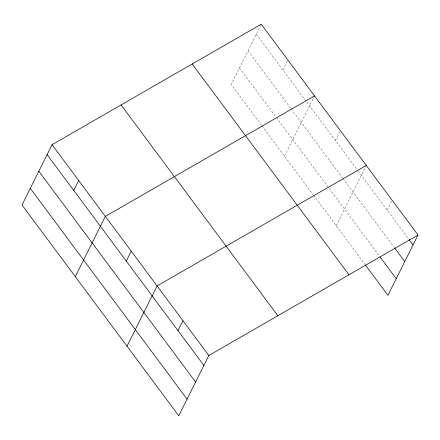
<?xml version="1.0" encoding="UTF-8"?>
<svg xmlns="http://www.w3.org/2000/svg" width="440" height="440" viewBox="0 0 440 440"><rect width="100%" height="100%" fill="white"/><g stroke="black" fill="none" stroke-linecap="round" stroke-linejoin="round"><path stroke-width="0.33" stroke-dasharray="2.2 1.65" d="M260.942 24.805L231.176 84.508L261.52 125.301M282.937 69.982L287.887 60.06M284.477 156.178L314.534 95.898M335.456 140.597L340.401 130.68M336.209 225.742L365.976 166.045M387.189 210.161L392.134 200.239M256.289 34.144L306.306 101.404M306.719 101.959L357.682 170.489M358.089 171.034L408.606 238.964M248.001 50.765L290.642 108.103M291.055 108.653L342.529 177.87M342.93 178.415L394.262 247.434M239.465 67.887L275.957 116.952M276.364 117.508L379.66 256.405M261.927 125.857L313.175 194.766M313.577 195.305L364.909 264.325"/><path stroke-width="0.66" d="M52.058 144.694L22 204.98L178.767 415.778L208.824 355.493L418 235.021L261.234 24.222L52.058 144.694L208.824 355.493M73.761 190.454L78.705 180.532M75.3 276.65L105.358 216.365L314.534 95.898M126.275 261.069L131.225 251.147M127.034 346.214L157.091 285.929L366.267 165.457M178.007 330.632L182.958 320.711M418 235.021L387.943 295.306L365.31 264.869M409.013 239.509L413.056 244.943M394.664 247.973L404.767 261.564M380.067 256.949L396.231 278.685M192.203 63.982L348.97 274.78M121.083 104.94L277.849 315.739M47.108 154.616L203.874 365.415M38.825 171.237L195.591 382.036M30.289 188.359L187.055 399.157"/></g></svg>
